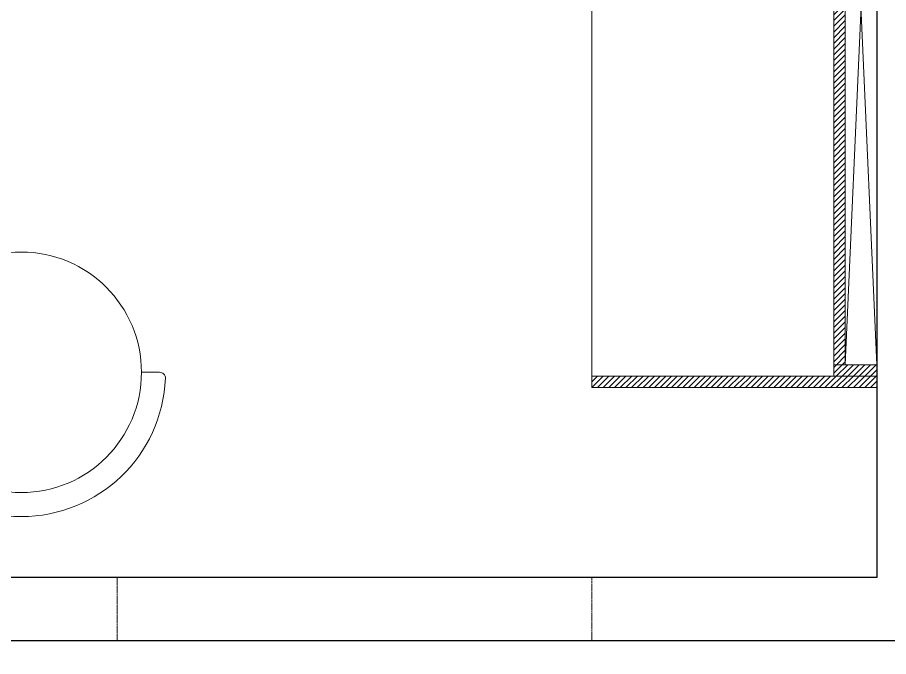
# Model space of a CAD drawing. Header units: millimetres. Extents: x 3788 to 9573, y -5445 to 12828.
# Drawn here: x 5164 to 6540, y 10803 to 11813 of the extents above; entities that cross this region are included whole.
import ezdxf

# ---------------------------------------------------------------- set-up
doc = ezdxf.new("R2010")
doc.units = ezdxf.units.MM
doc.linetypes.add('a_p6_plan_L18$0$HIDDEN', pattern=[0.375, 0.25, -0.125])
for name, color, linetype, lineweight in [('I-LK CURTAIN', 5, 'a_p6_plan_L18$0$HIDDEN', 9), ('I-LK FF&E', 1, 'Continuous', 9), ('I-LK PARTITION', 21, 'Continuous', 25), ('LN-ELEVATION-1', 81, 'Continuous', 13), ('LN-ELEVATION-2', 103, 'Continuous', 20), ('LN-HATCH', 251, 'Continuous', 0)]:
    doc.layers.add(name, color=color, linetype=linetype, lineweight=lineweight)

# ---------------------------------------------------------------- blocks, each defined once
blk = doc.blocks.new('clinic - cabinet no sink')
at = {"layer": 'LN-HATCH', "ltscale": 0.5}
h = blk.add_hatch(dxfattribs=at)
h.set_pattern_fill('ANSI31', color=256, scale=2)
h.set_pattern_definition([(45, (4052861.500382861, 1708016.355767586), (-4.490128060534575, 4.490128060534575), [])])
h.paths.add_polyline_path([(-563.359543572413, 156.9999999999999), (564.640456427587, 156.9999999999999), (564.640456427587, 174.9999999999999), (-563.359543572413, 174.9999999999999)])
h.paths.add_polyline_path([(582.6404564275867, 224.9999999999999), (600.6404564275867, 224.9999999999999), (600.6404564275867, -225.0000000000001), (582.6404564275867, -225.0000000000001)])
h.paths.add_polyline_path([(564.640456427587, 224.9999999999999), (582.6404564275867, 224.9999999999999), (582.6404564275867, 156.9999999999999), (564.640456427587, 156.9999999999999)])
h.paths.add_polyline_path([(-581.359543572413, 224.9999999999999), (-599.359543572413, 224.9999999999999), (-599.359543572413, -225.0000000000001), (-581.359543572413, -225.0000000000001)])
h.paths.add_polyline_path([(-581.359543572413, 224.9999999999999), (-563.359543572413, 224.9999999999999), (-563.359543572413, 156.9999999999999), (-581.359543572413, 156.9999999999999)])
at = {"layer": 'LN-ELEVATION-1', "ltscale": 0.5}
for points in [[(-581.359543572413, 224.9999999999999), (-599.359543572413, 224.9999999999999), (-599.359543572413, -225.0000000000001), (-581.359543572413, -225.0000000000001)], [(-581.359543572413, 224.9999999999999), (-563.359543572413, 224.9999999999999), (-563.359543572413, 156.9999999999999), (-581.359543572413, 156.9999999999999)], [(-563.359543572413, 156.9999999999999), (564.640456427587, 156.9999999999999), (564.640456427587, 174.9999999999999), (-563.359543572413, 174.9999999999999)]]:
    blk.add_lwpolyline(points, close=True, dxfattribs=at)
at = {"layer": 'LN-ELEVATION-2', "ltscale": 0.5}
blk.add_line((582.6404564275867, -225.0000000000001), (-581.359543572413, -225.0000000000001), dxfattribs=at)
at = {"layer": 'LN-HATCH', "ltscale": 0.5}
for p, q in [((564.640456427587, 224.9999999999999), (-563.359543572413, 174.9999999999999)), ((-563.359543572413, 224.9999999999999), (564.640456427587, 174.9999999999999))]:
    blk.add_line(p, q, dxfattribs=at)
blk = doc.blocks.new('doctors stool')
at = {"ltscale": 100}
blk.add_lwpolyline([(228, 37.80991746066138), (228, 9.119999997317793, -0.4264743413925903), (218.5, 0.0079201031476259, -0.959166304662544), (218.5, 455.611914822366, -0.4264743413925903), (228, 446.4998349279631), (228, 417.8099174646193)], format="xyb", dxfattribs=at)
blk.add_circle((228, 227.8099174629897), 190, dxfattribs=at)
blk = doc.blocks.new('clinic trial')
at = {"layer": 'I-LK FF&E', "rotation": 90}
blk.add_blockref('DOCTORS STOOL', (841.8410998687816, -1028.895880584366), dxfattribs=at)
blk = doc.blocks.new('clinic_regular')
at = {"layer": 'I-LK CURTAIN', "ltscale": 5}
for p, q in [((549.9999999925493, 100), (549.9999999925493, 0)), ((1299.999999992538, 0), (1299.999999992538, 100))]:
    blk.add_line(p, q, dxfattribs=at)
at = {"layer": 'I-LK PARTITION'}
for points in [[(0, 0), (2600, 0), (2600, 1700), (0, 1700)], [(100, 100), (2500, 100), (2500, 1600), (100, 1600)]]:
    blk.add_lwpolyline(points, close=True, dxfattribs=at)
at = {"layer": 'I-LK FF&E', "rotation": 90}
blk.add_blockref('CLINIC - CABINET NO SINK', (325, 999.3595435731077), dxfattribs=at)
at = {"layer": 'I-LK FF&E', "xscale": -1}
blk.add_blockref('CLINIC TRIAL', (2065.605003267519, 1225), dxfattribs=at)
blk = doc.blocks.new('CLINIC_REGULAR_1')
at = {"layer": 'I-LK CURTAIN', "ltscale": 5}
for p, q in [((1299.999999992538, 100), (549.9999999925493, 100)), ((549.9999999925493, 0), (1299.999999992538, 0))]:
    blk.add_line(p, q, dxfattribs=at)
blk.add_blockref('Clinic_regular', (0, 0))

msp = doc.modelspace()

# ---------------------------------------------------------------- hatches: boundary and pattern name
at = {"layer": 'LENS_HATCH_WALL', "true_color": 0x787878}
h = msp.add_hatch(dxfattribs=at)
h.set_pattern_fill('ANSI32', scale=10, angle=90)
h.set_pattern_definition([(45, (0, 0), (-67.351920908, 67.351920908), []), (45, (44.90128053, 0), (-67.351920908, 67.351920908), [])])
h.paths.add_polyline_path([(9180.442824454121, -5384.089668499402), (9174.82839665219, -4934.246197989608), (9572.998366977958, -4929.276198360004), (9351.373479970505, 12828.133339261274), (3787.9420123035384, 12758.698693430324), (4023.815033820549, -5098.706748054236), (4333.243564176162, -5094.8445637580935), (4337.607974593867, -5444.531552730155)])
h.paths.add_polyline_path([(4537.53, -5437.036), (4530.732, -4892.364), (4221.158, -4896.228), (3990.568, 12561.212), (9153.885, 12625.653), (9370.518, -4731.788), (8972.348, -4736.758), (8980.396, -5381.586)])

# ---------------------------------------------------------------- block references
at = {"xscale": -1}
msp.add_blockref('CLINIC_REGULAR_1', (6621.6968218199145, 10827.755119490073), dxfattribs=at)

doc.saveas('drawing.dxf')
